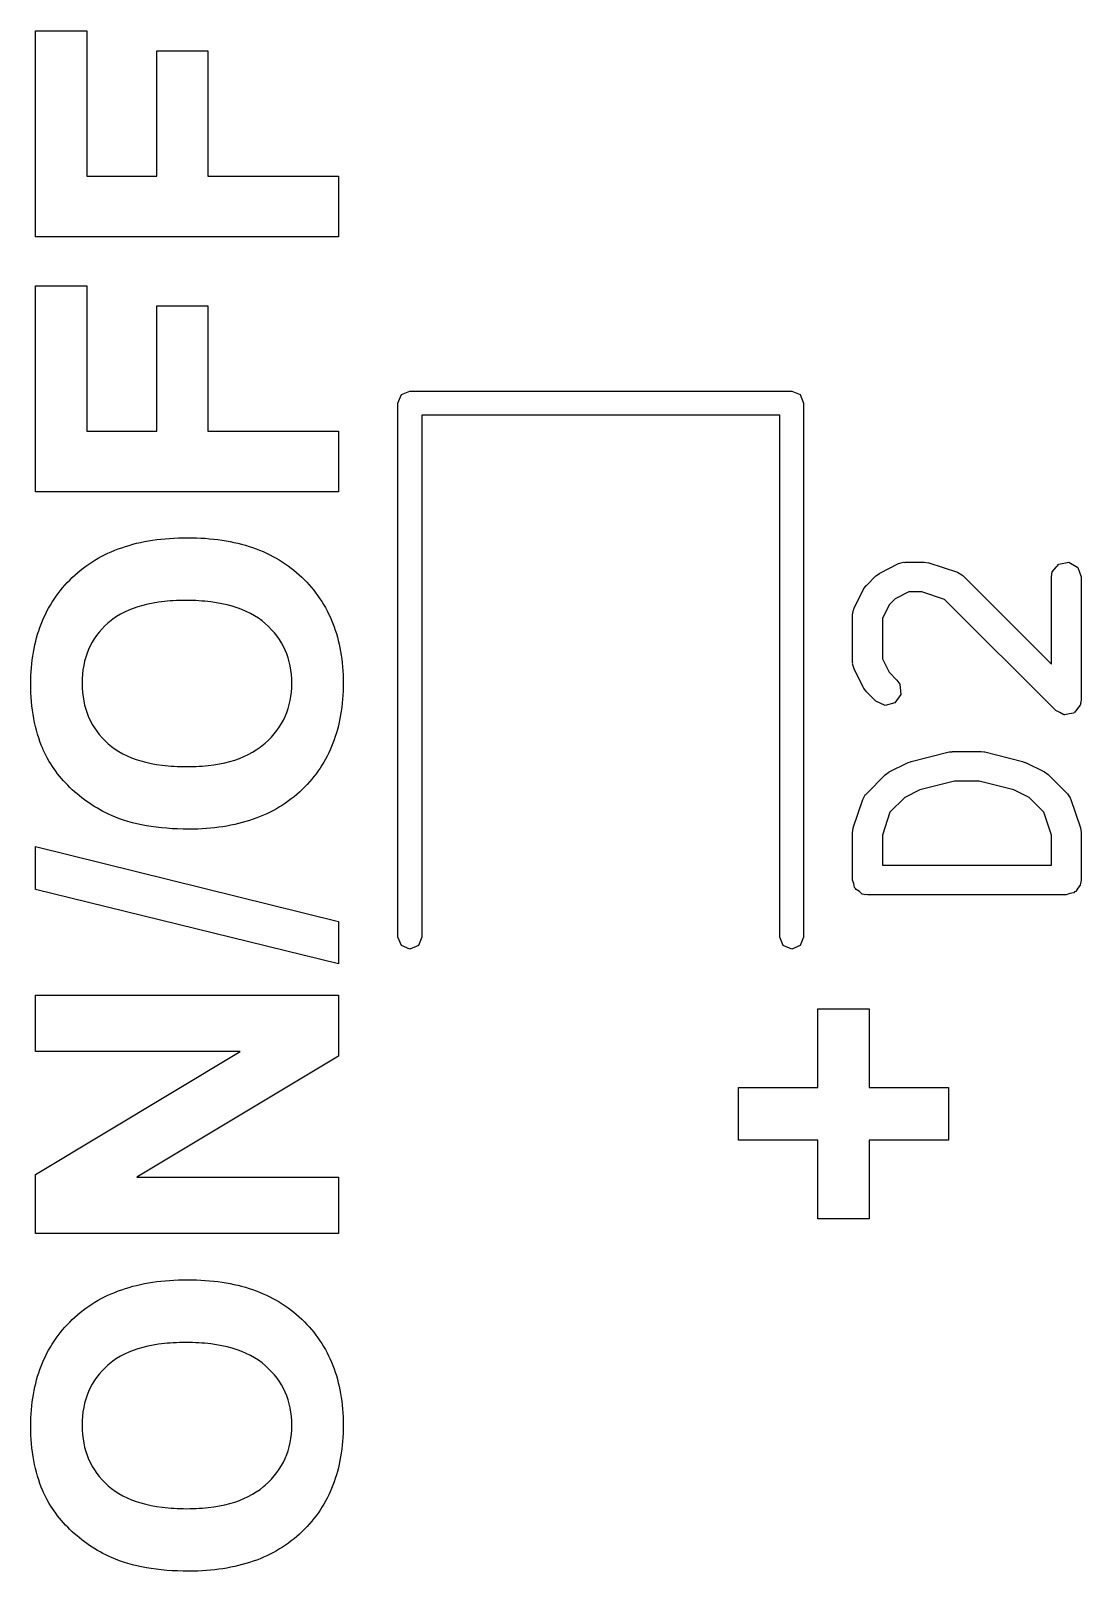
# Model space of a CAD drawing. Extents: x 44 to 148, y -85 to -25.
# Drawn here: x 56.57 to 61.85, y -48.38 to -40.64 of the extents above; entities that cross this region are included whole.
import ezdxf

# ---------------------------------------------------------------- set-up
doc = ezdxf.new("R2010")
doc.units = 0
doc.layers.add('BLACK', color=7, linetype='CONTINUOUS')

msp = doc.modelspace()

# ---------------------------------------------------------------- linework, layer by layer
at = {"layer": 'BLACK', "linetype": 'CONTINUOUS'}
for p, q in [((56.592924, -41.674447), (56.592924, -40.639101)), ((56.592924, -40.639101), (56.850845, -40.639101)), ((56.850845, -40.639101), (56.850845, -41.369632)), ((57.202554, -41.369632), (57.202554, -40.739119)), ((57.202554, -40.739119), (57.460475, -40.739119)), ((57.460475, -40.739119), (57.460475, -41.369632)), ((56.850845, -41.369632), (57.202554, -41.369632)), ((57.460475, -41.369632), (58.117, -41.369632)), ((58.117, -41.369632), (58.117, -41.674447)), ((58.117, -41.674447), (56.592924, -41.674447)), ((56.592924, -42.956722), (56.592924, -41.921376)), ((56.592924, -41.921376), (56.850845, -41.921376)), ((56.850845, -41.921376), (56.850845, -42.651907)), ((57.202554, -42.651907), (57.202554, -42.021394)), ((57.202554, -42.021394), (57.460475, -42.021394)), ((57.460475, -42.021394), (57.460475, -42.651907)), ((58.416, -42.511), (58.433574, -42.468574)), ((58.416, -45.196), (58.416, -42.511)), ((58.433574, -42.468574), (58.476, -42.451)), ((58.476, -42.451), (60.396, -42.451)), ((60.396, -42.451), (60.438426, -42.468574)), ((60.438426, -42.468574), (60.456, -42.511)), ((60.456, -42.511), (60.456, -45.196)), ((60.336, -42.571), (58.536, -42.571)), ((58.536, -42.571), (58.536, -45.196)), ((60.336, -45.196), (60.336, -42.571)), ((56.850845, -42.651907), (57.202554, -42.651907)), ((57.460475, -42.651907), (58.117, -42.651907)), ((58.117, -42.651907), (58.117, -42.956722)), ((58.117, -42.956722), (56.592924, -42.956722)), ((57.082526, -43.220972), (57.101741, -43.216079)), ((57.101741, -43.216079), (57.121275, -43.211578)), ((57.121275, -43.211578), (57.141127, -43.207468)), ((57.141127, -43.207468), (57.161297, -43.20375)), ((57.161297, -43.20375), (57.181786, -43.200423)), ((57.181786, -43.200423), (57.202593, -43.197487)), ((57.202593, -43.197487), (57.223719, -43.194943)), ((57.223719, -43.194943), (57.245163, -43.19279)), ((57.245163, -43.19279), (57.266926, -43.191029)), ((57.266926, -43.191029), (57.289007, -43.189659)), ((57.289007, -43.189659), (57.311406, -43.18868)), ((57.311406, -43.18868), (57.334124, -43.188093)), ((57.334124, -43.188093), (57.35716, -43.187898)), ((57.35716, -43.187898), (57.379993, -43.188092)), ((57.379993, -43.188092), (57.402513, -43.188675)), ((57.402513, -43.188675), (57.424721, -43.189646)), ((57.424721, -43.189646), (57.446616, -43.191006)), ((57.446616, -43.191006), (57.468198, -43.192754)), ((57.468198, -43.192754), (57.489468, -43.194891)), ((57.489468, -43.194891), (57.510424, -43.197417)), ((57.510424, -43.197417), (57.531069, -43.200331)), ((57.531069, -43.200331), (57.5514, -43.203634)), ((57.5514, -43.203634), (57.571419, -43.207325)), ((57.571419, -43.207325), (57.591125, -43.211405)), ((57.591125, -43.211405), (57.610518, -43.215873)), ((57.610518, -43.215873), (57.629599, -43.22073)), ((56.892175, -43.300623), (56.907888, -43.291425)), ((56.907888, -43.291425), (56.923919, -43.282619)), ((56.923919, -43.282619), (56.940268, -43.274203)), ((56.940268, -43.274203), (56.956936, -43.266179)), ((56.956936, -43.266179), (56.973922, -43.258547)), ((56.973922, -43.258547), (56.991226, -43.251306)), ((56.991226, -43.251306), (57.00885, -43.244456)), ((57.00885, -43.244456), (57.026791, -43.237998)), ((57.026791, -43.237998), (57.045051, -43.231931)), ((57.045051, -43.231931), (57.063629, -43.226256)), ((57.063629, -43.226256), (57.082526, -43.220972)), ((57.629599, -43.22073), (57.648367, -43.225975)), ((57.648367, -43.225975), (57.666822, -43.231609)), ((57.666822, -43.231609), (57.684964, -43.237632)), ((57.684964, -43.237632), (57.702794, -43.244043)), ((57.702794, -43.244043), (57.720311, -43.250842)), ((57.720311, -43.250842), (57.737516, -43.25803)), ((57.737516, -43.25803), (57.754408, -43.265607)), ((57.754408, -43.265607), (57.770987, -43.273572)), ((57.770987, -43.273572), (57.787253, -43.281926)), ((57.787253, -43.281926), (57.803207, -43.290668)), ((57.803207, -43.290668), (57.818848, -43.299799)), ((56.791103, -43.375969), (56.804587, -43.364032)), ((56.804587, -43.364032), (56.818389, -43.352485)), ((56.818389, -43.352485), (56.832509, -43.34133)), ((56.832509, -43.34133), (56.846948, -43.330566)), ((56.846948, -43.330566), (56.861705, -43.320194)), ((56.861705, -43.320194), (56.876781, -43.310213)), ((56.876781, -43.310213), (56.892175, -43.300623)), ((57.818848, -43.299799), (57.834176, -43.309318)), ((57.834176, -43.309318), (57.849192, -43.319226)), ((57.849192, -43.319226), (57.863894, -43.329523)), ((57.863894, -43.329523), (57.878285, -43.340208)), ((57.878285, -43.340208), (57.892362, -43.351281)), ((57.892362, -43.351281), (57.906127, -43.362744)), ((57.906127, -43.362744), (57.919579, -43.374594)), ((60.819024, -43.379871), (60.83739, -43.367011)), ((60.83739, -43.367011), (60.838516, -43.365822)), ((60.838516, -43.365822), (60.933754, -43.318203)), ((60.933754, -43.318203), (60.95872, -43.310777)), ((60.95872, -43.310777), (60.963081, -43.311818)), ((60.963081, -43.311818), (60.967295, -43.310285)), ((60.967295, -43.310285), (61.062533, -43.310285)), ((61.062533, -43.310285), (61.084615, -43.314178)), ((61.084615, -43.314178), (61.08625, -43.314134)), ((61.08625, -43.314134), (61.229107, -43.361753)), ((61.229107, -43.361753), (61.252012, -43.374155)), ((61.701819, -43.385285), (61.706342, -43.359633)), ((61.706342, -43.359633), (61.739319, -43.320333)), ((61.739319, -43.320333), (61.789843, -43.311424)), ((61.789843, -43.311424), (61.834272, -43.337076)), ((61.834272, -43.337076), (61.851819, -43.385285)), ((56.717883, -43.454189), (56.72908, -43.440489)), ((56.72908, -43.440489), (56.740684, -43.427049)), ((56.740684, -43.427049), (56.752695, -43.413871)), ((56.752695, -43.413871), (56.765113, -43.400955)), ((56.765113, -43.400955), (56.777938, -43.388299)), ((56.777938, -43.388299), (56.791103, -43.375969)), ((57.919579, -43.374594), (57.932718, -43.386833)), ((57.932718, -43.386833), (57.945498, -43.399397)), ((57.945498, -43.399397), (57.957873, -43.412223)), ((57.957873, -43.412223), (57.969842, -43.425309)), ((57.969842, -43.425309), (57.981405, -43.438657)), ((57.981405, -43.438657), (57.992562, -43.452266)), ((60.709737, -43.54222), (60.757356, -43.446982)), ((60.757356, -43.446982), (60.770714, -43.428971)), ((60.770714, -43.428971), (60.771405, -43.42749)), ((60.771405, -43.42749), (60.819024, -43.379871)), ((61.252012, -43.374155), (61.254359, -43.377976)), ((61.254359, -43.377976), (61.258423, -43.379871)), ((61.258423, -43.379871), (61.701819, -43.823266)), ((61.701819, -43.823266), (61.701819, -43.385285)), ((61.851819, -43.385285), (61.851819, -44.004332)), ((56.659254, -43.541876), (56.668007, -43.526609)), ((56.668007, -43.526609), (56.677168, -43.511602)), ((56.677168, -43.511602), (56.686736, -43.496857)), ((56.686736, -43.496857), (56.696711, -43.482373)), ((56.696711, -43.482373), (56.707094, -43.468151)), ((56.707094, -43.468151), (56.717883, -43.454189)), ((57.132343, -43.528373), (57.107797, -43.535494)), ((57.157937, -43.522142), (57.132343, -43.528373)), ((57.184579, -43.516801), (57.157937, -43.522142)), ((57.212268, -43.51235), (57.184579, -43.516801)), ((57.241005, -43.508789), (57.212268, -43.51235)), ((57.255766, -43.507343), (57.241005, -43.508789)), ((57.270789, -43.506119), (57.255766, -43.507343)), ((57.286074, -43.505118), (57.270789, -43.506119)), ((57.301621, -43.504339), (57.286074, -43.505118)), ((57.31743, -43.503782), (57.301621, -43.504339)), ((57.3335, -43.503449), (57.31743, -43.503782)), ((57.349833, -43.503337), (57.3335, -43.503449)), ((57.36635, -43.503451), (57.349833, -43.503337)), ((57.382607, -43.503794), (57.36635, -43.503451)), ((57.398604, -43.504364), (57.382607, -43.503794)), ((57.414341, -43.505163), (57.398604, -43.504364)), ((57.429819, -43.506191), (57.414341, -43.505163)), ((57.445037, -43.507446), (57.429819, -43.506191)), ((57.459996, -43.50893), (57.445037, -43.507446)), ((57.474694, -43.510642), (57.459996, -43.50893)), ((57.503312, -43.51475), (57.474694, -43.510642)), ((57.530891, -43.519772), (57.503312, -43.51475)), ((57.557431, -43.525707), (57.530891, -43.519772)), ((57.582932, -43.532555), (57.557431, -43.525707)), ((57.992562, -43.452266), (58.003314, -43.466136)), ((58.003314, -43.466136), (58.013659, -43.480267)), ((58.013659, -43.480267), (58.0236, -43.494659)), ((58.0236, -43.494659), (58.033134, -43.509312)), ((58.033134, -43.509312), (58.042263, -43.524227)), ((58.042263, -43.524227), (58.050986, -43.539403)), ((60.886077, -43.52495), (60.851819, -43.593466)), ((60.916484, -43.494543), (60.886077, -43.52495)), ((60.985, -43.460285), (60.916484, -43.494543)), ((61.050363, -43.460285), (60.985, -43.460285)), ((61.164876, -43.498456), (61.050363, -43.460285)), ((61.723786, -44.057365), (61.164876, -43.498456)), ((56.621592, -43.622131), (56.62831, -43.605558)), ((56.62831, -43.605558), (56.635435, -43.589245)), ((56.635435, -43.589245), (56.642968, -43.573194)), ((56.642968, -43.573194), (56.650907, -43.557405)), ((56.650907, -43.557405), (56.659254, -43.541876)), ((56.982517, -43.596914), (56.965304, -43.610267)), ((57.000778, -43.584452), (56.982517, -43.596914)), ((57.020087, -43.57288), (57.000778, -43.584452)), ((57.040443, -43.562198), (57.020087, -43.57288)), ((57.061847, -43.552407), (57.040443, -43.562198)), ((57.084298, -43.543505), (57.061847, -43.552407)), ((57.107797, -43.535494), (57.084298, -43.543505)), ((57.607394, -43.540316), (57.582932, -43.532555)), ((57.630817, -43.54899), (57.607394, -43.540316)), ((57.653201, -43.558577), (57.630817, -43.54899)), ((57.674546, -43.569077), (57.653201, -43.558577)), ((57.694852, -43.58049), (57.674546, -43.569077)), ((57.714119, -43.592816), (57.694852, -43.58049)), ((57.732347, -43.606055), (57.714119, -43.592816)), ((57.749536, -43.620207), (57.732347, -43.606055)), ((58.050986, -43.539403), (58.059303, -43.55484)), ((58.059303, -43.55484), (58.067214, -43.570538)), ((58.067214, -43.570538), (58.07472, -43.586498)), ((58.07472, -43.586498), (58.08182, -43.602718)), ((58.08182, -43.602718), (58.088515, -43.6192)), ((60.701819, -43.575761), (60.706342, -43.550109)), ((60.701819, -43.813856), (60.701819, -43.575761)), ((60.706342, -43.550109), (60.709224, -43.546673)), ((60.709224, -43.546673), (60.709737, -43.54222)), ((60.851819, -43.593466), (60.851819, -43.796151)), ((56.598792, -43.691036), (56.603881, -43.673418)), ((56.603881, -43.673418), (56.609378, -43.656061)), ((56.609378, -43.656061), (56.615281, -43.638965)), ((56.615281, -43.638965), (56.621592, -43.622131)), ((56.90035, -43.678894), (56.888697, -43.695751)), ((56.913015, -43.662618), (56.90035, -43.678894)), ((56.926693, -43.646923), (56.913015, -43.662618)), ((56.941385, -43.631809), (56.926693, -43.646923)), ((56.95709, -43.617277), (56.941385, -43.631809)), ((56.965304, -43.610267), (56.95709, -43.617277)), ((57.76564, -43.635072), (57.749536, -43.620207)), ((57.780706, -43.65045), (57.76564, -43.635072)), ((57.794732, -43.666339), (57.780706, -43.65045)), ((57.807719, -43.682741), (57.794732, -43.666339)), ((57.819668, -43.699656), (57.807719, -43.682741)), ((58.088515, -43.6192), (58.094803, -43.635943)), ((58.094803, -43.635943), (58.100686, -43.652947)), ((58.100686, -43.652947), (58.106163, -43.670212)), ((58.106163, -43.670212), (58.111235, -43.687739)), ((56.582506, -43.76412), (56.585966, -43.745457)), ((56.585966, -43.745457), (56.589834, -43.727056)), ((56.589834, -43.727056), (56.594109, -43.708915)), ((56.594109, -43.708915), (56.598792, -43.691036)), ((56.859821, -43.749809), (56.852221, -43.76899)), ((56.868433, -43.731209), (56.859821, -43.749809)), ((56.878059, -43.71319), (56.868433, -43.731209)), ((56.888697, -43.695751), (56.878059, -43.71319)), ((57.830577, -43.717082), (57.819668, -43.699656)), ((57.840447, -43.735021), (57.830577, -43.717082)), ((57.849279, -43.753472), (57.840447, -43.735021)), ((57.857071, -43.772436), (57.849279, -43.753472)), ((58.111235, -43.687739), (58.115901, -43.705526)), ((58.115901, -43.705526), (58.120161, -43.723575)), ((58.120161, -43.723575), (58.124015, -43.741885)), ((58.124015, -43.741885), (58.127464, -43.760456)), ((58.127464, -43.760456), (58.130507, -43.779289)), ((56.572734, -43.841383), (56.574566, -43.821675)), ((56.574566, -43.821675), (56.576806, -43.802229)), ((56.576806, -43.802229), (56.579452, -43.783044)), ((56.579452, -43.783044), (56.582506, -43.76412)), ((56.835503, -43.83002), (56.831957, -43.851525)), ((56.840063, -43.809095), (56.835503, -43.83002)), ((56.845635, -43.788752), (56.840063, -43.809095)), ((56.852221, -43.76899), (56.845635, -43.788752)), ((57.863825, -43.791912), (57.857071, -43.772436)), ((57.869539, -43.8119), (57.863825, -43.791912)), ((57.874214, -43.832401), (57.869539, -43.8119)), ((57.877851, -43.853414), (57.874214, -43.832401)), ((58.130507, -43.779289), (58.133144, -43.798382)), ((58.133144, -43.798382), (58.135375, -43.817737)), ((58.135375, -43.817737), (58.137201, -43.837353)), ((58.137201, -43.837353), (58.138621, -43.85723)), ((60.703352, -43.818069), (60.701819, -43.813856)), ((60.702311, -43.82243), (60.703352, -43.818069)), ((60.709737, -43.847397), (60.702311, -43.82243)), ((60.851819, -43.796151), (60.886077, -43.864667)), ((56.569509, -43.919527), (56.56968, -43.902072)), ((56.56968, -43.902072), (56.570291, -43.881581)), ((56.570291, -43.881581), (56.571309, -43.861351)), ((56.571309, -43.861351), (56.572734, -43.841383)), ((56.827904, -43.896279), (56.827397, -43.919527)), ((56.829424, -43.873611), (56.827904, -43.896279)), ((56.831957, -43.851525), (56.829424, -43.873611)), ((57.880448, -43.874939), (57.877851, -43.853414)), ((57.882007, -43.896977), (57.880448, -43.874939)), ((57.882526, -43.919527), (57.882007, -43.896977)), ((58.138621, -43.85723), (58.139635, -43.877368)), ((58.139635, -43.877368), (58.140244, -43.897767)), ((58.140244, -43.897767), (58.140447, -43.918428)), ((60.757356, -43.942635), (60.709737, -43.847397)), ((60.886077, -43.864667), (60.92509, -43.90368)), ((60.92509, -43.90368), (60.94003, -43.925017)), ((56.569477, -43.922824), (56.569509, -43.919527)), ((56.569712, -43.945692), (56.569477, -43.922824)), ((56.570416, -43.968225), (56.569712, -43.945692)), ((56.571589, -43.990423), (56.570416, -43.968225)), ((56.573232, -44.012286), (56.571589, -43.990423)), ((56.827397, -43.919527), (56.82791, -43.942826)), ((56.82791, -43.942826), (56.829447, -43.965552)), ((56.829447, -43.965552), (56.832008, -43.987705)), ((56.832008, -43.987705), (56.835595, -44.009286)), ((57.874146, -44.006768), (57.877812, -43.985704)), ((57.877812, -43.985704), (57.880431, -43.964143)), ((57.880431, -43.964143), (57.882003, -43.942084)), ((57.882003, -43.942084), (57.882526, -43.919527)), ((58.138631, -43.980412), (58.137218, -44.000534)), ((58.13964, -43.96002), (58.138631, -43.980412)), ((58.140245, -43.939359), (58.13964, -43.96002)), ((58.140447, -43.918428), (58.140245, -43.939359)), ((60.758545, -43.94376), (60.757356, -43.942635)), ((60.771405, -43.962127), (60.758545, -43.94376)), ((60.819024, -44.009746), (60.771405, -43.962127)), ((60.944501, -43.976124), (60.915075, -44.01815)), ((60.94003, -43.925017), (60.944501, -43.976124)), ((56.575344, -44.033814), (56.573232, -44.012286)), ((56.577926, -44.055007), (56.575344, -44.033814)), ((56.580977, -44.075866), (56.577926, -44.055007)), ((56.835595, -44.009286), (56.840206, -44.030295)), ((56.840206, -44.030295), (56.845841, -44.050731)), ((56.845841, -44.050731), (56.852502, -44.070595)), ((56.852502, -44.070595), (56.860187, -44.089886)), ((57.849004, -44.08604), (57.856861, -44.066969)), ((57.856861, -44.066969), (57.86367, -44.0474)), ((57.86367, -44.0474), (57.869432, -44.027333)), ((57.869432, -44.027333), (57.874146, -44.006768)), ((58.130559, -44.05928), (58.127532, -44.078323)), ((58.133182, -44.039968), (58.130559, -44.05928)), ((58.135402, -44.020386), (58.133182, -44.039968)), ((58.137218, -44.000534), (58.135402, -44.020386)), ((60.86552, -44.031427), (60.819024, -44.009746)), ((60.915075, -44.01815), (60.86552, -44.031427)), ((61.744239, -44.066902), (61.723786, -44.057365)), ((61.763795, -44.078193), (61.744239, -44.066902)), ((61.814319, -44.069284), (61.792085, -44.073204)), ((61.816523, -44.066656), (61.814319, -44.069284)), ((61.819837, -44.065769), (61.816523, -44.066656)), ((61.832785, -44.047277), (61.819837, -44.065769)), ((61.847296, -44.029984), (61.832785, -44.047277)), ((61.848104, -44.025399), (61.847296, -44.029984)), ((61.849264, -44.023743), (61.848104, -44.025399)), ((61.851819, -44.004332), (61.848976, -44.020454)), ((61.848976, -44.020454), (61.849264, -44.023743)), ((56.584498, -44.096389), (56.580977, -44.075866)), ((56.588488, -44.116578), (56.584498, -44.096389)), ((56.592947, -44.136432), (56.588488, -44.116578)), ((56.597876, -44.155951), (56.592947, -44.136432)), ((56.860187, -44.089886), (56.868897, -44.108605)), ((56.868897, -44.108605), (56.878631, -44.126752)), ((56.878631, -44.126752), (56.88939, -44.144326)), ((56.88939, -44.144326), (56.901174, -44.161327)), ((57.807101, -44.157343), (57.819148, -44.140264)), ((57.819148, -44.140264), (57.830148, -44.122688)), ((57.830148, -44.122688), (57.8401, -44.104613)), ((57.8401, -44.104613), (57.849004, -44.08604)), ((58.116031, -44.133833), (58.11139, -44.151796)), ((58.120268, -44.115599), (58.116031, -44.133833)), ((58.124102, -44.097096), (58.120268, -44.115599)), ((58.127532, -44.078323), (58.124102, -44.097096)), ((61.767175, -44.077596), (61.763795, -44.078193)), ((61.770283, -44.079046), (61.767175, -44.077596)), ((61.792085, -44.073204), (61.770283, -44.079046)), ((56.603274, -44.175135), (56.597876, -44.155951)), ((56.609141, -44.193984), (56.603274, -44.175135)), ((56.615478, -44.212498), (56.609141, -44.193984)), ((56.622285, -44.230678), (56.615478, -44.212498)), ((56.901174, -44.161327), (56.913982, -44.177757)), ((56.913982, -44.177757), (56.927815, -44.193613)), ((56.927815, -44.193613), (56.942673, -44.208898)), ((56.942673, -44.208898), (56.958556, -44.223609)), ((56.958556, -44.223609), (56.97547, -44.237584)), ((57.739911, -44.227959), (57.748437, -44.220678)), ((57.748437, -44.220678), (57.764674, -44.205592)), ((57.764674, -44.205592), (57.779864, -44.190007)), ((57.779864, -44.190007), (57.794006, -44.173924)), ((57.794006, -44.173924), (57.807101, -44.157343)), ((58.088789, -44.220953), (58.08213, -44.237568)), ((58.095045, -44.204069), (58.088789, -44.220953)), ((58.100897, -44.186914), (58.095045, -44.204069)), ((58.106345, -44.16949), (58.100897, -44.186914)), ((58.11139, -44.151796), (58.106345, -44.16949)), ((56.629561, -44.248522), (56.622285, -44.230678)), ((56.632401, -44.255124), (56.629561, -44.248522)), ((56.641479, -44.274734), (56.632401, -44.255124)), ((56.651394, -44.294055), (56.641479, -44.274734)), ((56.662147, -44.313087), (56.651394, -44.294055)), ((56.97547, -44.237584), (56.993423, -44.250657)), ((56.993423, -44.250657), (57.012416, -44.262829)), ((57.012416, -44.262829), (57.032447, -44.274099)), ((57.032447, -44.274099), (57.053517, -44.284467)), ((57.053517, -44.284467), (57.075626, -44.293934)), ((57.075626, -44.293934), (57.098774, -44.302499)), ((57.098774, -44.302499), (57.122962, -44.310163)), ((57.594773, -44.305617), (57.618453, -44.297296)), ((57.618453, -44.297296), (57.64115, -44.288051)), ((57.64115, -44.288051), (57.662866, -44.277882)), ((57.662866, -44.277882), (57.6836, -44.266788)), ((57.6836, -44.266788), (57.703352, -44.254769)), ((57.703352, -44.254769), (57.722122, -44.241826)), ((57.722122, -44.241826), (57.739911, -44.227959)), ((58.051459, -44.30133), (58.042782, -44.316596)), ((58.059732, -44.285794), (58.051459, -44.30133)), ((58.067602, -44.269988), (58.059732, -44.285794)), ((58.075068, -44.253913), (58.067602, -44.269988)), ((58.08213, -44.237568), (58.075068, -44.253913)), ((60.996724, -44.312524), (61.1872, -44.264905)), ((61.1872, -44.264905), (61.202132, -44.263851)), ((61.202132, -44.263851), (61.20539, -44.262666)), ((61.20539, -44.262666), (61.348247, -44.262666)), ((61.348247, -44.262666), (61.362988, -44.265265)), ((61.362988, -44.265265), (61.366437, -44.264905)), ((61.366437, -44.264905), (61.556913, -44.312524)), ((56.66978, -44.325613), (56.662147, -44.313087)), ((56.677786, -44.338011), (56.66978, -44.325613)), ((56.686164, -44.35028), (56.677786, -44.338011)), ((56.694914, -44.36242), (56.686164, -44.35028)), ((56.704036, -44.374431), (56.694914, -44.36242)), ((56.71353, -44.386314), (56.704036, -44.374431)), ((57.122962, -44.310163), (57.148188, -44.316925)), ((57.148188, -44.316925), (57.174453, -44.322785)), ((57.174453, -44.322785), (57.201757, -44.327744)), ((57.201757, -44.327744), (57.2301, -44.331801)), ((57.2301, -44.331801), (57.244661, -44.333492)), ((57.244661, -44.333492), (57.259482, -44.334957)), ((57.259482, -44.334957), (57.274563, -44.336197)), ((57.274563, -44.336197), (57.289904, -44.337211)), ((57.289904, -44.337211), (57.305504, -44.338)), ((57.305504, -44.338), (57.321364, -44.338563)), ((57.321364, -44.338563), (57.337483, -44.338901)), ((57.337483, -44.338901), (57.353863, -44.339014)), ((57.353863, -44.339014), (57.369997, -44.338899)), ((57.369997, -44.338899), (57.385887, -44.338552)), ((57.385887, -44.338552), (57.401531, -44.337974)), ((57.401531, -44.337974), (57.416929, -44.337165)), ((57.416929, -44.337165), (57.432082, -44.336125)), ((57.432082, -44.336125), (57.446989, -44.334854)), ((57.446989, -44.334854), (57.461651, -44.333352)), ((57.461651, -44.333352), (57.490239, -44.329654)), ((57.490239, -44.329654), (57.517845, -44.325031)), ((57.517845, -44.325031), (57.54447, -44.319484)), ((57.54447, -44.319484), (57.570112, -44.313013)), ((57.570112, -44.313013), (57.594773, -44.305617)), ((58.004039, -44.374962), (57.993344, -44.388879)), ((58.01433, -44.360775), (58.004039, -44.374962)), ((58.024218, -44.346319), (58.01433, -44.360775)), ((58.033702, -44.331592), (58.024218, -44.346319)), ((58.042782, -44.316596), (58.033702, -44.331592)), ((60.771405, -44.475109), (60.866643, -44.379871)), ((60.866643, -44.379871), (60.885011, -44.367008)), ((60.885011, -44.367008), (60.886135, -44.365822)), ((60.886135, -44.365822), (60.981373, -44.318203)), ((60.981373, -44.318203), (60.993779, -44.314512)), ((60.993779, -44.314512), (60.996724, -44.312524)), ((61.556913, -44.312524), (61.568735, -44.317796)), ((61.568735, -44.317796), (61.572264, -44.318203)), ((61.572264, -44.318203), (61.667502, -44.365822)), ((61.667502, -44.365822), (61.685512, -44.37918)), ((61.685512, -44.37918), (61.686994, -44.379871)), ((61.686994, -44.379871), (61.782233, -44.475109)), ((56.723396, -44.398067), (56.71353, -44.386314)), ((56.733634, -44.409692), (56.723396, -44.398067)), ((56.744244, -44.421189), (56.733634, -44.409692)), ((56.755226, -44.432556), (56.744244, -44.421189)), ((56.766581, -44.443794), (56.755226, -44.432556)), ((56.77817, -44.454777), (56.766581, -44.443794)), ((56.789948, -44.465467), (56.77817, -44.454777)), ((57.933817, -44.454419), (57.920728, -44.466658)), ((57.94653, -44.441851), (57.933817, -44.454419)), ((57.958839, -44.429012), (57.94653, -44.441851)), ((57.970744, -44.415904), (57.958839, -44.429012)), ((57.982246, -44.402527), (57.970744, -44.415904)), ((57.993344, -44.388879), (57.982246, -44.402527)), ((61.04109, -44.456049), (60.964103, -44.494543)), ((61.214624, -44.412666), (61.04109, -44.456049)), ((61.339013, -44.412666), (61.214624, -44.412666)), ((61.512547, -44.456049), (61.339013, -44.412666)), ((61.589534, -44.494543), (61.512547, -44.456049)), ((56.801915, -44.475866), (56.789948, -44.465467)), ((56.814071, -44.485972), (56.801915, -44.475866)), ((56.826416, -44.495787), (56.814071, -44.485972)), ((56.838949, -44.505309), (56.826416, -44.495787)), ((56.851672, -44.51454), (56.838949, -44.505309)), ((56.864583, -44.523479), (56.851672, -44.51454)), ((56.877684, -44.532125), (56.864583, -44.523479)), ((56.890973, -44.54048), (56.877684, -44.532125)), ((57.835806, -44.531934), (57.820588, -44.541453)), ((57.85072, -44.522026), (57.835806, -44.531934)), ((57.86533, -44.51173), (57.85072, -44.522026)), ((57.879636, -44.501044), (57.86533, -44.51173)), ((57.893637, -44.489971), (57.879636, -44.501044)), ((57.907335, -44.478509), (57.893637, -44.489971)), ((57.920728, -44.466658), (57.907335, -44.478509)), ((60.705668, -44.647282), (60.753287, -44.504425)), ((60.753287, -44.504425), (60.765689, -44.48152)), ((60.765689, -44.48152), (60.76951, -44.479172)), ((60.76951, -44.479172), (60.771405, -44.475109)), ((60.964103, -44.494543), (60.88999, -44.568655)), ((61.663648, -44.568656), (61.589534, -44.494543)), ((61.782233, -44.475109), (61.797174, -44.496446)), ((61.797174, -44.496446), (61.797564, -44.500914)), ((61.797564, -44.500914), (61.800351, -44.504425)), ((61.800351, -44.504425), (61.84797, -44.647281)), ((56.904451, -44.548543), (56.890973, -44.54048)), ((56.918118, -44.556314), (56.904451, -44.548543)), ((56.931974, -44.563793), (56.918118, -44.556314)), ((56.946019, -44.57098), (56.931974, -44.563793)), ((56.960253, -44.577875), (56.946019, -44.57098)), ((56.974676, -44.584478), (56.960253, -44.577875)), ((56.994658, -44.592819), (56.974676, -44.584478)), ((57.015222, -44.600621), (56.994658, -44.592819)), ((57.036367, -44.607885), (57.015222, -44.600621)), ((57.058092, -44.614612), (57.036367, -44.607885)), ((57.66994, -44.609643), (57.651681, -44.615277)), ((57.687895, -44.603621), (57.66994, -44.609643)), ((57.705546, -44.59721), (57.687895, -44.603621)), ((57.722893, -44.59041), (57.705546, -44.59721)), ((57.739936, -44.583222), (57.722893, -44.59041)), ((57.756675, -44.575645), (57.739936, -44.583222)), ((57.773109, -44.56768), (57.756675, -44.575645)), ((57.789239, -44.559326), (57.773109, -44.56768)), ((57.805066, -44.550584), (57.789239, -44.559326)), ((57.820588, -44.541453), (57.805066, -44.550584)), ((60.88999, -44.568655), (60.851819, -44.683169)), ((61.701819, -44.683169), (61.663648, -44.568656)), ((57.080399, -44.6208), (57.058092, -44.614612)), ((57.103287, -44.62645), (57.080399, -44.6208)), ((57.126756, -44.631562), (57.103287, -44.62645)), ((57.150805, -44.636136), (57.126756, -44.631562)), ((57.175436, -44.640171), (57.150805, -44.636136)), ((57.200648, -44.643669), (57.175436, -44.640171)), ((57.226441, -44.646628), (57.200648, -44.643669)), ((57.252815, -44.64905), (57.226441, -44.646628)), ((57.27977, -44.650933), (57.252815, -44.64905)), ((57.307306, -44.652279), (57.27977, -44.650933)), ((57.335423, -44.653086), (57.307306, -44.652279)), ((57.364121, -44.653355), (57.335423, -44.653086)), ((57.386638, -44.65316), (57.364121, -44.653355)), ((57.40885, -44.652578), (57.386638, -44.65316)), ((57.430759, -44.651606), (57.40885, -44.652578)), ((57.452363, -44.650246), (57.430759, -44.651606)), ((57.473663, -44.648498), (57.452363, -44.650246)), ((57.49466, -44.646361), (57.473663, -44.648498)), ((57.515352, -44.643835), (57.49466, -44.646361)), ((57.53574, -44.640921), (57.515352, -44.643835)), ((57.555824, -44.637619), (57.53574, -44.640921)), ((57.575603, -44.633927), (57.555824, -44.637619)), ((57.595079, -44.629848), (57.575603, -44.633927)), ((57.61425, -44.625379), (57.595079, -44.629848)), ((57.633118, -44.620523), (57.61425, -44.625379)), ((57.651681, -44.615277), (57.633118, -44.620523)), ((60.701819, -44.670999), (60.705712, -44.648916)), ((60.701819, -44.909094), (60.701819, -44.670999)), ((60.705712, -44.648916), (60.705668, -44.647282)), ((60.851819, -44.683169), (60.851819, -44.834094)), ((61.701819, -44.834094), (61.701819, -44.683169)), ((61.84797, -44.647281), (61.851259, -44.669461)), ((61.851259, -44.669461), (61.851819, -44.670999)), ((61.851819, -44.670999), (61.851819, -44.909094)), ((56.592924, -44.957071), (56.592924, -44.739817)), ((56.592924, -44.739817), (58.117, -45.117905)), ((60.851819, -44.834094), (61.701819, -44.834094)), ((60.708482, -44.927402), (60.701819, -44.909094)), ((61.85068, -44.922118), (61.849013, -44.925003)), ((61.851819, -44.909094), (61.850101, -44.918835)), ((61.850101, -44.918835), (61.85068, -44.922118)), ((58.117, -45.331129), (56.592924, -44.957071)), ((60.711867, -44.946594), (60.708482, -44.927402)), ((60.717051, -44.950944), (60.711867, -44.946594)), ((60.719366, -44.957303), (60.717051, -44.950944)), ((60.736239, -44.967045), (60.719366, -44.957303)), ((60.751167, -44.979571), (60.736239, -44.967045)), ((60.760909, -44.981288), (60.751167, -44.979571)), ((60.763795, -44.982955), (60.760909, -44.981288)), ((60.767077, -44.982376), (60.763795, -44.982955)), ((60.776819, -44.984094), (60.767077, -44.982376)), ((61.776819, -44.984094), (60.776819, -44.984094)), ((61.795127, -44.97743), (61.776819, -44.984094)), ((61.814319, -44.974046), (61.795127, -44.97743)), ((61.818669, -44.968861), (61.814319, -44.974046)), ((61.825028, -44.966547), (61.818669, -44.968861)), ((61.83477, -44.949673), (61.825028, -44.966547)), ((61.847296, -44.934746), (61.83477, -44.949673)), ((61.849013, -44.925003), (61.847296, -44.934746)), ((58.117, -45.117905), (58.117, -45.331129)), ((58.433574, -45.238426), (58.416, -45.196)), ((58.536, -45.196), (58.518426, -45.238426)), ((60.353574, -45.238426), (60.336, -45.196)), ((60.456, -45.196), (60.438426, -45.238426)), ((58.476, -45.256), (58.433574, -45.238426)), ((58.518426, -45.238426), (58.476, -45.256)), ((60.396, -45.256), (60.353574, -45.238426)), ((60.438426, -45.238426), (60.396, -45.256)), ((56.592924, -45.771865), (56.592924, -45.488665)), ((56.592924, -45.488665), (58.117, -45.488665)), ((58.117, -45.488665), (58.117, -45.794579)), ((60.527449, -45.952983), (60.527449, -45.55621)), ((60.527449, -45.55621), (60.785369, -45.55621)), ((60.785369, -45.55621), (60.785369, -45.952983)), ((56.592924, -46.389921), (57.622774, -45.771865)), ((57.622774, -45.771865), (56.592924, -45.771865)), ((58.117, -45.794579), (57.102537, -46.403477)), ((60.128845, -46.216765), (60.128845, -45.952983)), ((60.128845, -45.952983), (60.527449, -45.952983)), ((60.785369, -45.952983), (61.183974, -45.952983)), ((61.183974, -45.952983), (61.183974, -46.216765)), ((60.527449, -46.216765), (60.128845, -46.216765)), ((60.527449, -46.612438), (60.527449, -46.216765)), ((61.183974, -46.216765), (60.785369, -46.216765)), ((60.785369, -46.216765), (60.785369, -46.612438)), ((56.592924, -46.686676), (56.592924, -46.389921)), ((57.102537, -46.403477), (58.117, -46.403477)), ((58.117, -46.403477), (58.117, -46.686676)), ((60.785369, -46.612438), (60.527449, -46.612438)), ((58.117, -46.686676), (56.592924, -46.686676)), ((57.141127, -46.938522), (57.161297, -46.934803)), ((57.161297, -46.934803), (57.181786, -46.931476)), ((57.181786, -46.931476), (57.202593, -46.928541)), ((57.202593, -46.928541), (57.223719, -46.925997)), ((57.223719, -46.925997), (57.245163, -46.923844)), ((57.245163, -46.923844), (57.266926, -46.922083)), ((57.266926, -46.922083), (57.289007, -46.920713)), ((57.289007, -46.920713), (57.311406, -46.919734)), ((57.311406, -46.919734), (57.334124, -46.919147)), ((57.334124, -46.919147), (57.35716, -46.918951)), ((57.35716, -46.918951), (57.379993, -46.919146)), ((57.379993, -46.919146), (57.402513, -46.919728)), ((57.402513, -46.919728), (57.424721, -46.9207)), ((57.424721, -46.9207), (57.446616, -46.92206)), ((57.446616, -46.92206), (57.468198, -46.923808)), ((57.468198, -46.923808), (57.489468, -46.925945)), ((57.489468, -46.925945), (57.510424, -46.928471)), ((57.510424, -46.928471), (57.531069, -46.931385)), ((57.531069, -46.931385), (57.5514, -46.934687)), ((57.5514, -46.934687), (57.571419, -46.938379)), ((56.907888, -47.022479), (56.923919, -47.013672)), ((56.923919, -47.013672), (56.940268, -47.005257)), ((56.940268, -47.005257), (56.956936, -46.997233)), ((56.956936, -46.997233), (56.973922, -46.989601)), ((56.973922, -46.989601), (56.991226, -46.98236)), ((56.991226, -46.98236), (57.00885, -46.97551)), ((57.00885, -46.97551), (57.026791, -46.969052)), ((57.026791, -46.969052), (57.045051, -46.962985)), ((57.045051, -46.962985), (57.063629, -46.957309)), ((57.063629, -46.957309), (57.082526, -46.952025)), ((57.082526, -46.952025), (57.101741, -46.947133)), ((57.101741, -46.947133), (57.121275, -46.942632)), ((57.121275, -46.942632), (57.141127, -46.938522)), ((57.571419, -46.938379), (57.591125, -46.942458)), ((57.591125, -46.942458), (57.610518, -46.946927)), ((57.610518, -46.946927), (57.629599, -46.951784)), ((57.629599, -46.951784), (57.648367, -46.957029)), ((57.648367, -46.957029), (57.666822, -46.962663)), ((57.666822, -46.962663), (57.684964, -46.968685)), ((57.684964, -46.968685), (57.702794, -46.975096)), ((57.702794, -46.975096), (57.720311, -46.981896)), ((57.720311, -46.981896), (57.737516, -46.989084)), ((57.737516, -46.989084), (57.754408, -46.996661)), ((57.754408, -46.996661), (57.770987, -47.004626)), ((57.770987, -47.004626), (57.787253, -47.01298)), ((57.787253, -47.01298), (57.803207, -47.021722)), ((56.804587, -47.095085), (56.818389, -47.083539)), ((56.818389, -47.083539), (56.832509, -47.072384)), ((56.832509, -47.072384), (56.846948, -47.06162)), ((56.846948, -47.06162), (56.861705, -47.051247)), ((56.861705, -47.051247), (56.876781, -47.041267)), ((56.876781, -47.041267), (56.892175, -47.031677)), ((56.892175, -47.031677), (56.907888, -47.022479)), ((57.803207, -47.021722), (57.818848, -47.030853)), ((57.818848, -47.030853), (57.834176, -47.040372)), ((57.834176, -47.040372), (57.849192, -47.05028)), ((57.849192, -47.05028), (57.863894, -47.060577)), ((57.863894, -47.060577), (57.878285, -47.071262)), ((57.878285, -47.071262), (57.892362, -47.082335)), ((57.892362, -47.082335), (57.906127, -47.093797)), ((56.72908, -47.171542), (56.740684, -47.158103)), ((56.740684, -47.158103), (56.752695, -47.144925)), ((56.752695, -47.144925), (56.765113, -47.132008)), ((56.765113, -47.132008), (56.777938, -47.119353)), ((56.777938, -47.119353), (56.791103, -47.107023)), ((56.791103, -47.107023), (56.804587, -47.095085)), ((57.906127, -47.093797), (57.919579, -47.105648)), ((57.919579, -47.105648), (57.932718, -47.117887)), ((57.932718, -47.117887), (57.945498, -47.130451)), ((57.945498, -47.130451), (57.957873, -47.143276)), ((57.957873, -47.143276), (57.969842, -47.156363)), ((57.969842, -47.156363), (57.981405, -47.169711)), ((56.668007, -47.257662), (56.677168, -47.242656)), ((56.677168, -47.242656), (56.686736, -47.227911)), ((56.686736, -47.227911), (56.696711, -47.213427)), ((56.696711, -47.213427), (56.707094, -47.199204)), ((56.707094, -47.199204), (56.717883, -47.185243)), ((56.717883, -47.185243), (56.72908, -47.171542)), ((57.212268, -47.243404), (57.184579, -47.247855)), ((57.241005, -47.239843), (57.212268, -47.243404)), ((57.255766, -47.238397), (57.241005, -47.239843)), ((57.270789, -47.237173), (57.255766, -47.238397)), ((57.286074, -47.236171), (57.270789, -47.237173)), ((57.301621, -47.235392), (57.286074, -47.236171)), ((57.31743, -47.234836), (57.301621, -47.235392)), ((57.3335, -47.234502), (57.31743, -47.234836)), ((57.349833, -47.234391), (57.3335, -47.234502)), ((57.36635, -47.234505), (57.349833, -47.234391)), ((57.382607, -47.234848), (57.36635, -47.234505)), ((57.398604, -47.235418), (57.382607, -47.234848)), ((57.414341, -47.236217), (57.398604, -47.235418)), ((57.429819, -47.237244), (57.414341, -47.236217)), ((57.445037, -47.2385), (57.429819, -47.237244)), ((57.459996, -47.239983), (57.445037, -47.2385)), ((57.474694, -47.241695), (57.459996, -47.239983)), ((57.503312, -47.245804), (57.474694, -47.241695)), ((57.530891, -47.250826), (57.503312, -47.245804)), ((57.981405, -47.169711), (57.992562, -47.183319)), ((57.992562, -47.183319), (58.003314, -47.197189)), ((58.003314, -47.197189), (58.013659, -47.21132)), ((58.013659, -47.21132), (58.0236, -47.225713)), ((58.0236, -47.225713), (58.033134, -47.240366)), ((58.033134, -47.240366), (58.042263, -47.255281)), ((56.62831, -47.336611), (56.635435, -47.320299)), ((56.635435, -47.320299), (56.642968, -47.304248)), ((56.642968, -47.304248), (56.650907, -47.288458)), ((56.650907, -47.288458), (56.659254, -47.27293)), ((56.659254, -47.27293), (56.668007, -47.257662)), ((57.000778, -47.315506), (56.982517, -47.327968)), ((57.020087, -47.303934), (57.000778, -47.315506)), ((57.040443, -47.293252), (57.020087, -47.303934)), ((57.061847, -47.283461), (57.040443, -47.293252)), ((57.084298, -47.274559), (57.061847, -47.283461)), ((57.107797, -47.266548), (57.084298, -47.274559)), ((57.132343, -47.259426), (57.107797, -47.266548)), ((57.157937, -47.253195), (57.132343, -47.259426)), ((57.184579, -47.247855), (57.157937, -47.253195)), ((57.557431, -47.256761), (57.530891, -47.250826)), ((57.582932, -47.263609), (57.557431, -47.256761)), ((57.607394, -47.271369), (57.582932, -47.263609)), ((57.630817, -47.280043), (57.607394, -47.271369)), ((57.653201, -47.28963), (57.630817, -47.280043)), ((57.674546, -47.30013), (57.653201, -47.28963)), ((57.694852, -47.311544), (57.674546, -47.30013)), ((57.714119, -47.32387), (57.694852, -47.311544)), ((58.042263, -47.255281), (58.050986, -47.270457)), ((58.050986, -47.270457), (58.059303, -47.285894)), ((58.059303, -47.285894), (58.067214, -47.301592)), ((58.067214, -47.301592), (58.07472, -47.317551)), ((58.07472, -47.317551), (58.08182, -47.333772)), ((56.603881, -47.404472), (56.609378, -47.387115)), ((56.609378, -47.387115), (56.615281, -47.370019)), ((56.615281, -47.370019), (56.621592, -47.353185)), ((56.621592, -47.353185), (56.62831, -47.336611)), ((56.913015, -47.393672), (56.90035, -47.409948)), ((56.926693, -47.377977), (56.913015, -47.393672)), ((56.941385, -47.362863), (56.926693, -47.377977)), ((56.95709, -47.34833), (56.941385, -47.362863)), ((56.965304, -47.34132), (56.95709, -47.34833)), ((56.982517, -47.327968), (56.965304, -47.34132)), ((57.732347, -47.337109), (57.714119, -47.32387)), ((57.749536, -47.351261), (57.732347, -47.337109)), ((57.76564, -47.366126), (57.749536, -47.351261)), ((57.780706, -47.381503), (57.76564, -47.366126)), ((57.794732, -47.397393), (57.780706, -47.381503)), ((57.807719, -47.413795), (57.794732, -47.397393)), ((58.08182, -47.333772), (58.088515, -47.350254)), ((58.088515, -47.350254), (58.094803, -47.366997)), ((58.094803, -47.366997), (58.100686, -47.384001)), ((58.100686, -47.384001), (58.106163, -47.401266)), ((58.106163, -47.401266), (58.111235, -47.418792)), ((56.582506, -47.495174), (56.585966, -47.476511)), ((56.585966, -47.476511), (56.589834, -47.458109)), ((56.589834, -47.458109), (56.594109, -47.439969)), ((56.594109, -47.439969), (56.598792, -47.42209)), ((56.598792, -47.42209), (56.603881, -47.404472)), ((56.868433, -47.462262), (56.859821, -47.480863)), ((56.878059, -47.444243), (56.868433, -47.462262)), ((56.888697, -47.426805), (56.878059, -47.444243)), ((56.90035, -47.409948), (56.888697, -47.426805)), ((57.819668, -47.430709), (57.807719, -47.413795)), ((57.830577, -47.448136), (57.819668, -47.430709)), ((57.840447, -47.466075), (57.830577, -47.448136)), ((57.849279, -47.484526), (57.840447, -47.466075)), ((58.111235, -47.418792), (58.115901, -47.43658)), ((58.115901, -47.43658), (58.120161, -47.454629)), ((58.120161, -47.454629), (58.124015, -47.472939)), ((58.124015, -47.472939), (58.127464, -47.49151)), ((56.572734, -47.572436), (56.574566, -47.552729)), ((56.574566, -47.552729), (56.576806, -47.533283)), ((56.576806, -47.533283), (56.579452, -47.514098)), ((56.579452, -47.514098), (56.582506, -47.495174)), ((56.840063, -47.540149), (56.835503, -47.561073)), ((56.845635, -47.519806), (56.840063, -47.540149)), ((56.852221, -47.500044), (56.845635, -47.519806)), ((56.859821, -47.480863), (56.852221, -47.500044)), ((57.857071, -47.50349), (57.849279, -47.484526)), ((57.863825, -47.522966), (57.857071, -47.50349)), ((57.869539, -47.542954), (57.863825, -47.522966)), ((57.874214, -47.563455), (57.869539, -47.542954)), ((58.127464, -47.49151), (58.130507, -47.510342)), ((58.130507, -47.510342), (58.133144, -47.529436)), ((58.133144, -47.529436), (58.135375, -47.548791)), ((58.135375, -47.548791), (58.137201, -47.568406)), ((56.569509, -47.650581), (56.56968, -47.633126)), ((56.56968, -47.633126), (56.570291, -47.612635)), ((56.570291, -47.612635), (56.571309, -47.592405)), ((56.571309, -47.592405), (56.572734, -47.572436)), ((56.827904, -47.627332), (56.827397, -47.650581)), ((56.829424, -47.604665), (56.827904, -47.627332)), ((56.831957, -47.582579), (56.829424, -47.604665)), ((56.835503, -47.561073), (56.831957, -47.582579)), ((57.877851, -47.584468), (57.874214, -47.563455)), ((57.880448, -47.605993), (57.877851, -47.584468)), ((57.882007, -47.628031), (57.880448, -47.605993)), ((57.882526, -47.650581), (57.882007, -47.628031)), ((58.137201, -47.568406), (58.138621, -47.588283)), ((58.138621, -47.588283), (58.139635, -47.608422)), ((58.139635, -47.608422), (58.140244, -47.628821)), ((58.140244, -47.628821), (58.140447, -47.649482)), ((56.569477, -47.653878), (56.569509, -47.650581)), ((56.569712, -47.676746), (56.569477, -47.653878)), ((56.570416, -47.699279), (56.569712, -47.676746)), ((56.571589, -47.721477), (56.570416, -47.699279)), ((56.827397, -47.650581), (56.82791, -47.673879)), ((56.82791, -47.673879), (56.829447, -47.696605)), ((56.829447, -47.696605), (56.832008, -47.718759)), ((57.877812, -47.716758), (57.880431, -47.695197)), ((57.880431, -47.695197), (57.882003, -47.673138)), ((57.882003, -47.673138), (57.882526, -47.650581)), ((58.13964, -47.691074), (58.138631, -47.711466)), ((58.140245, -47.670413), (58.13964, -47.691074)), ((58.140447, -47.649482), (58.140245, -47.670413)), ((56.573232, -47.74334), (56.571589, -47.721477)), ((56.575344, -47.764868), (56.573232, -47.74334)), ((56.577926, -47.786061), (56.575344, -47.764868)), ((56.580977, -47.80692), (56.577926, -47.786061)), ((56.832008, -47.718759), (56.835595, -47.74034)), ((56.835595, -47.74034), (56.840206, -47.761349)), ((56.840206, -47.761349), (56.845841, -47.781785)), ((56.845841, -47.781785), (56.852502, -47.801649)), ((57.856861, -47.798022), (57.86367, -47.778453)), ((57.86367, -47.778453), (57.869432, -47.758386)), ((57.869432, -47.758386), (57.874146, -47.737821)), ((57.874146, -47.737821), (57.877812, -47.716758)), ((58.133182, -47.771022), (58.130559, -47.790334)), ((58.135402, -47.751439), (58.133182, -47.771022)), ((58.137218, -47.731587), (58.135402, -47.751439)), ((58.138631, -47.711466), (58.137218, -47.731587)), ((56.584498, -47.827443), (56.580977, -47.80692)), ((56.588488, -47.847632), (56.584498, -47.827443)), ((56.592947, -47.867486), (56.588488, -47.847632)), ((56.852502, -47.801649), (56.860187, -47.82094)), ((56.860187, -47.82094), (56.868897, -47.839659)), ((56.868897, -47.839659), (56.878631, -47.857806)), ((56.878631, -47.857806), (56.88939, -47.87538)), ((57.819148, -47.871318), (57.830148, -47.853741)), ((57.830148, -47.853741), (57.8401, -47.835666)), ((57.8401, -47.835666), (57.849004, -47.817093)), ((57.849004, -47.817093), (57.856861, -47.798022)), ((58.116031, -47.864886), (58.11139, -47.88285)), ((58.120268, -47.846653), (58.116031, -47.864886)), ((58.124102, -47.82815), (58.120268, -47.846653)), ((58.127532, -47.809377), (58.124102, -47.82815)), ((58.130559, -47.790334), (58.127532, -47.809377)), ((56.597876, -47.887005), (56.592947, -47.867486)), ((56.603274, -47.906189), (56.597876, -47.887005)), ((56.609141, -47.925038), (56.603274, -47.906189)), ((56.615478, -47.943552), (56.609141, -47.925038)), ((56.88939, -47.87538), (56.901174, -47.892381)), ((56.901174, -47.892381), (56.913982, -47.90881)), ((56.913982, -47.90881), (56.927815, -47.924667)), ((56.927815, -47.924667), (56.942673, -47.939951)), ((56.942673, -47.939951), (56.958556, -47.954663)), ((57.748437, -47.951732), (57.764674, -47.936645)), ((57.764674, -47.936645), (57.779864, -47.921061)), ((57.779864, -47.921061), (57.794006, -47.904978)), ((57.794006, -47.904978), (57.807101, -47.888397)), ((57.807101, -47.888397), (57.819148, -47.871318)), ((58.095045, -47.935122), (58.088789, -47.952007)), ((58.100897, -47.917968), (58.095045, -47.935122)), ((58.106345, -47.900544), (58.100897, -47.917968)), ((58.11139, -47.88285), (58.106345, -47.900544)), ((56.622285, -47.961731), (56.615478, -47.943552)), ((56.629561, -47.979576), (56.622285, -47.961731)), ((56.632401, -47.986177), (56.629561, -47.979576)), ((56.641479, -48.005788), (56.632401, -47.986177)), ((56.651394, -48.025109), (56.641479, -48.005788)), ((56.958556, -47.954663), (56.97547, -47.968638)), ((56.97547, -47.968638), (56.993423, -47.981711)), ((56.993423, -47.981711), (57.012416, -47.993883)), ((57.012416, -47.993883), (57.032447, -48.005153)), ((57.032447, -48.005153), (57.053517, -48.015521)), ((57.053517, -48.015521), (57.075626, -48.024988)), ((57.618453, -48.02835), (57.64115, -48.019105)), ((57.64115, -48.019105), (57.662866, -48.008936)), ((57.662866, -48.008936), (57.6836, -47.997842)), ((57.6836, -47.997842), (57.703352, -47.985823)), ((57.703352, -47.985823), (57.722122, -47.97288)), ((57.722122, -47.97288), (57.739911, -47.959013)), ((57.739911, -47.959013), (57.748437, -47.951732)), ((58.059732, -48.016848), (58.051459, -48.032384)), ((58.067602, -48.001042), (58.059732, -48.016848)), ((58.075068, -47.984967), (58.067602, -48.001042)), ((58.08213, -47.968622), (58.075068, -47.984967)), ((58.088789, -47.952007), (58.08213, -47.968622)), ((56.662147, -48.04414), (56.651394, -48.025109)), ((56.66978, -48.056667), (56.662147, -48.04414)), ((56.677786, -48.069065), (56.66978, -48.056667)), ((56.686164, -48.081334), (56.677786, -48.069065)), ((56.694914, -48.093474), (56.686164, -48.081334)), ((56.704036, -48.105485), (56.694914, -48.093474)), ((57.075626, -48.024988), (57.098774, -48.033553)), ((57.098774, -48.033553), (57.122962, -48.041217)), ((57.122962, -48.041217), (57.148188, -48.047979)), ((57.148188, -48.047979), (57.174453, -48.053839)), ((57.174453, -48.053839), (57.201757, -48.058798)), ((57.201757, -48.058798), (57.2301, -48.062855)), ((57.2301, -48.062855), (57.244661, -48.064546)), ((57.244661, -48.064546), (57.259482, -48.066011)), ((57.259482, -48.066011), (57.274563, -48.06725)), ((57.274563, -48.06725), (57.289904, -48.068265)), ((57.289904, -48.068265), (57.305504, -48.069054)), ((57.305504, -48.069054), (57.321364, -48.069617)), ((57.321364, -48.069617), (57.337483, -48.069955)), ((57.337483, -48.069955), (57.353863, -48.070068)), ((57.353863, -48.070068), (57.369997, -48.069952)), ((57.369997, -48.069952), (57.385887, -48.069606)), ((57.385887, -48.069606), (57.401531, -48.069028)), ((57.401531, -48.069028), (57.416929, -48.068219)), ((57.416929, -48.068219), (57.432082, -48.067179)), ((57.432082, -48.067179), (57.446989, -48.065908)), ((57.446989, -48.065908), (57.461651, -48.064405)), ((57.461651, -48.064405), (57.490239, -48.060707)), ((57.490239, -48.060707), (57.517845, -48.056085)), ((57.517845, -48.056085), (57.54447, -48.050538)), ((57.54447, -48.050538), (57.570112, -48.044066)), ((57.570112, -48.044066), (57.594773, -48.03667)), ((57.594773, -48.03667), (57.618453, -48.02835)), ((58.01433, -48.091829), (58.004039, -48.106016)), ((58.024218, -48.077372), (58.01433, -48.091829)), ((58.033702, -48.062646), (58.024218, -48.077372)), ((58.042782, -48.04765), (58.033702, -48.062646)), ((58.051459, -48.032384), (58.042782, -48.04765)), ((56.71353, -48.117368), (56.704036, -48.105485)), ((56.723396, -48.129121), (56.71353, -48.117368)), ((56.733634, -48.140746), (56.723396, -48.129121)), ((56.744244, -48.152242), (56.733634, -48.140746)), ((56.755226, -48.16361), (56.744244, -48.152242)), ((56.766581, -48.174848), (56.755226, -48.16361)), ((56.77817, -48.18583), (56.766581, -48.174848)), ((57.94653, -48.172904), (57.933817, -48.185473)), ((57.958839, -48.160066), (57.94653, -48.172904)), ((57.970744, -48.146958), (57.958839, -48.160066)), ((57.982246, -48.133581), (57.970744, -48.146958)), ((57.993344, -48.119933), (57.982246, -48.133581)), ((58.004039, -48.106016), (57.993344, -48.119933)), ((56.789948, -48.196521), (56.77817, -48.18583)), ((56.801915, -48.206919), (56.789948, -48.196521)), ((56.814071, -48.217026), (56.801915, -48.206919)), ((56.826416, -48.22684), (56.814071, -48.217026)), ((56.838949, -48.236363), (56.826416, -48.22684)), ((56.851672, -48.245594), (56.838949, -48.236363)), ((56.864583, -48.254532), (56.851672, -48.245594)), ((57.85072, -48.25308), (57.835806, -48.262988)), ((57.86533, -48.242783), (57.85072, -48.25308)), ((57.879636, -48.232098), (57.86533, -48.242783)), ((57.893637, -48.221025), (57.879636, -48.232098)), ((57.907335, -48.209563), (57.893637, -48.221025)), ((57.920728, -48.197712), (57.907335, -48.209563)), ((57.933817, -48.185473), (57.920728, -48.197712)), ((56.877684, -48.263179), (56.864583, -48.254532)), ((56.890973, -48.271534), (56.877684, -48.263179)), ((56.904451, -48.279597), (56.890973, -48.271534)), ((56.918118, -48.287368), (56.904451, -48.279597)), ((56.931974, -48.294847), (56.918118, -48.287368)), ((56.946019, -48.302034), (56.931974, -48.294847)), ((56.960253, -48.308929), (56.946019, -48.302034)), ((56.974676, -48.315532), (56.960253, -48.308929)), ((56.994658, -48.323872), (56.974676, -48.315532)), ((57.015222, -48.331675), (56.994658, -48.323872)), ((57.705546, -48.328263), (57.687895, -48.334674)), ((57.722893, -48.321464), (57.705546, -48.328263)), ((57.739936, -48.314276), (57.722893, -48.321464)), ((57.756675, -48.306699), (57.739936, -48.314276)), ((57.773109, -48.298734), (57.756675, -48.306699)), ((57.789239, -48.29038), (57.773109, -48.298734)), ((57.805066, -48.281638), (57.789239, -48.29038)), ((57.820588, -48.272507), (57.805066, -48.281638)), ((57.835806, -48.262988), (57.820588, -48.272507)), ((57.036367, -48.338939), (57.015222, -48.331675)), ((57.058092, -48.345665), (57.036367, -48.338939)), ((57.080399, -48.351854), (57.058092, -48.345665)), ((57.103287, -48.357504), (57.080399, -48.351854)), ((57.126756, -48.362615), (57.103287, -48.357504)), ((57.150805, -48.367189), (57.126756, -48.362615)), ((57.175436, -48.371225), (57.150805, -48.367189)), ((57.200648, -48.374723), (57.175436, -48.371225)), ((57.226441, -48.377682), (57.200648, -48.374723)), ((57.252815, -48.380104), (57.226441, -48.377682)), ((57.27977, -48.381987), (57.252815, -48.380104)), ((57.307306, -48.383332), (57.27977, -48.381987)), ((57.335423, -48.384139), (57.307306, -48.383332)), ((57.364121, -48.384408), (57.335423, -48.384139)), ((57.386638, -48.384214), (57.364121, -48.384408)), ((57.40885, -48.383631), (57.386638, -48.384214)), ((57.430759, -48.38266), (57.40885, -48.383631)), ((57.452363, -48.3813), (57.430759, -48.38266)), ((57.473663, -48.379552), (57.452363, -48.3813)), ((57.49466, -48.377415), (57.473663, -48.379552)), ((57.515352, -48.374889), (57.49466, -48.377415)), ((57.53574, -48.371975), (57.515352, -48.374889)), ((57.555824, -48.368672), (57.53574, -48.371975)), ((57.575603, -48.364981), (57.555824, -48.368672)), ((57.595079, -48.360901), (57.575603, -48.364981)), ((57.61425, -48.356433), (57.595079, -48.360901)), ((57.633118, -48.351576), (57.61425, -48.356433)), ((57.651681, -48.346331), (57.633118, -48.351576)), ((57.66994, -48.340697), (57.651681, -48.346331)), ((57.687895, -48.334674), (57.66994, -48.340697))]:
    msp.add_line(p, q, dxfattribs=at)

doc.saveas('drawing.dxf')
